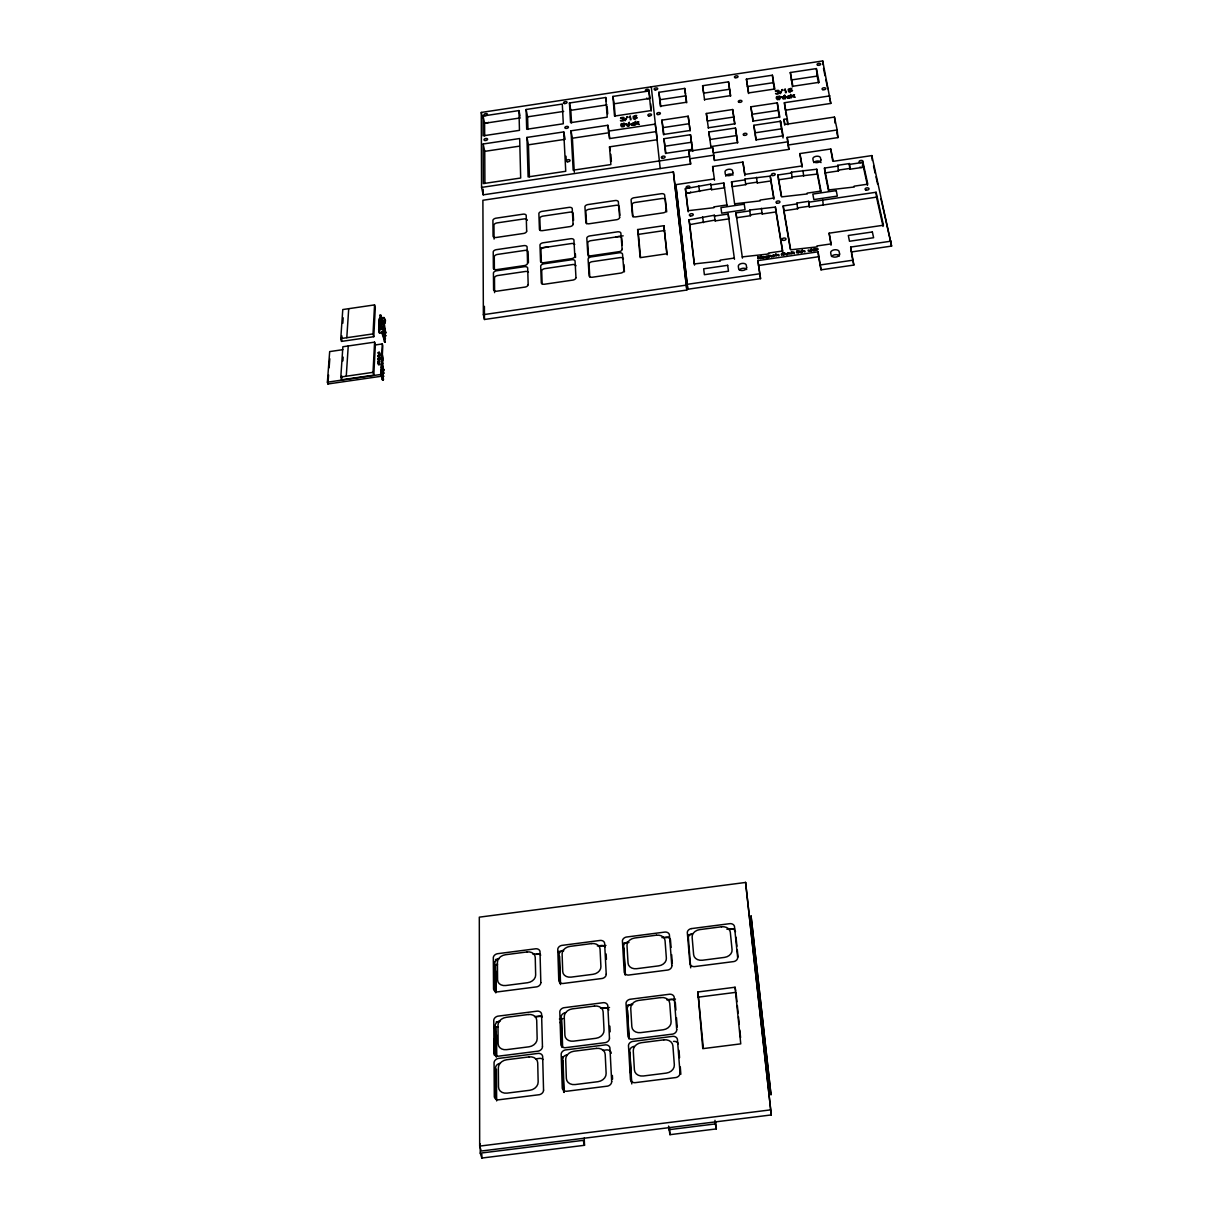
<?xml version="1.0" encoding="UTF-8"?>
<svg xmlns="http://www.w3.org/2000/svg" width="1219" height="1219" viewBox="0 0 1219 1219"><rect width="100%" height="100%" fill="white"/><g stroke="black" fill="none" stroke-linecap="round" stroke-linejoin="round"><path stroke-width="1.5" d="M382.598 360.717L381.913 354.668M379.399 332.939L379.002 321.389L384 320.627L384.671 326.677L384.381 332.254L379.399 332.939L378.713 327.134L383.711 326.463M379.048 326.921L379.536 330.227L378.85 324.269L383.848 323.599L383.574 329.16L378.576 329.846M379.002 321.389C376.854 315.797 388.876 316.407 384.503 323.584M381.776 357.624L382.156 370.256M382.05 360.885L382.736 367.193M382.446 363.963L383.177 357.959L382.339 354.851M382.537 331.538L384.93 342.234L381.456 331.69M383.177 329.694L385.067 339.37L382.522 332.299M562.492 1059.448L562.523 1058.961A4.876 3.962 -18 0 1 566.515 1054.984L567.094 1054.877M382.294 343.941L380.846 374.462L327.393 382.187L327.911 383.985L381.318 376.26L382.781 345.739L382.294 343.941L374.782 345.023M382.37 379.109L383.04 379.978L383.452 378.957L382.37 379.109L383.04 379.978L383.452 378.957M382.507 375.894L383.574 376.488L382.202 370.5M382.659 372.816L383.711 373.395L382.629 373.563L383.756 372.648L382.339 367.422M382.766 370.591L383.894 369.692L382.766 370.591L383.848 370.424L382.019 362.713M384.686 332.467L385.722 333.031L384.64 333.183L385.753 332.315L384.381 327.119M378.53 364.938L377.875 361.708L378.926 361.555L379.612 364.131M378.682 361.723L378.027 358.508L379.079 358.356L379.734 361.571M378.835 358.645L378.18 355.43L379.231 355.278L380.267 359.133M378.987 355.689L378.332 352.474L379.383 352.321L380.069 354.881M380.816 318.129L379.764 318.921L380.77 322.73L381.806 322.593L380.816 318.129L379.764 318.921M380.938 315.691L379.947 315.218L381.958 319.515L380.922 319.668L381.989 318.89L380.968 315.066M379.581 364.786L378.926 361.555M379.079 358.356L377.997 359.163M379.886 358.493L379.231 355.278M380.038 355.537L379.383 352.321M380.48 328.566L379.475 324.742L380.48 328.566L381.517 328.414L380.541 323.964L379.475 324.742M380.633 325.702L381.684 324.924L380.678 321.1L379.612 321.877L380.633 325.702L381.684 324.924M380.77 322.73L381.837 321.953M373.791 375.178L375.345 344.947L374.583 342.143L342.874 346.745L340.817 377.006L341.61 379.825L373.791 375.178L373.014 372.344L374.583 342.143M379.612 321.877L381.517 328.414M373.776 336.703L373.014 333.899L374.553 304.902L342.783 309.55L340.771 338.592L341.549 341.396L373.776 336.703L375.3 307.706L374.553 304.902M384.808 323.34L384.137 317.565M384 320.627L384.351 326.662M346.79 337.709L348.71 308.681M346.257 376.214L348.238 345.967M341.61 379.825L341.869 376.046M342.889 360.9L343.148 357.121M341.549 341.396L341.93 335.941M342.813 323.233L343.179 317.793M327.393 382.187L329.679 351.59L342.829 349.67M327.911 383.985L328.581 374.98M329.115 367.772L329.785 358.767M385.463 338.364L385.067 339.37L384.396 338.516M385.341 341.229L384.93 342.234L384.259 341.396M384.518 329.374L383.36 326.296M383.848 323.325L378.865 324.01M382.263 370.241C381.242 367.97 381.577 359.285 382.416 367.026M381.73 360.839L382.903 363.719M499.241 958.652L498.693 958.759A4.678 3.642 -18.4 0 0 494.762 962.461L494.96 991.855M563.483 950.363L562.934 950.454A4.678 3.672 -16.2 0 0 559.079 954.157L560.009 983.504M627.922 942.028L627.358 942.135A4.678 3.687 -13.9 0 0 623.579 945.822L625.256 975.124M692.605 933.663L692.057 933.769A4.678 3.703 -11.5 0 0 688.339 937.457L690.701 967.871M499.82 1021.065L499.257 1021.172A4.8 3.825 -19.6 0 0 495.249 1025.027L495.432 1055.898M565.646 1012.669L565.067 1012.76A4.8 3.84 -17.2 0 0 561.121 1016.631L562.096 1047.441M631.655 1004.243L631.092 1004.334A4.785 3.87 -14.6 0 0 627.221 1008.204L628.974 1038.969M500.217 1063.349L499.638 1063.44A4.876 3.947 -20.6 0 0 495.569 1067.433L495.767 1099.401M634.185 1046.39L633.606 1046.496A4.876 3.992 -15.1 0 0 629.674 1050.458L631.488 1082.35M788.891 149.388L788.114 145L837.941 137.595L837.163 129.961L787.215 137.412L788.891 149.388L714.471 160.451L713.755 155.194L690 158.729L690.64 164.001L483.212 194.842L481.566 187.406L481.292 112.438L822.718 60.95L830.809 103.432L785.265 110.243L784.381 102.716L830.032 95.874M518.959 110.579L519.462 130.357L483.12 135.812L483.029 116.003L518.959 110.579L520.071 116.079M526.12 109.497L562.294 104.057L563.3 123.774L526.699 129.275L526.12 109.497L527.583 116.841L527.964 129.443M605.721 97.505L607.23 117.176L570.553 122.677L569.456 102.975L605.721 97.505L606.361 101.192M648.889 90.998L650.9 110.594L614.513 116.079L612.913 96.423L648.889 90.998L650.062 98.404L614.178 103.798L615.199 116.338M684.728 88.423L686.449 102.259L660.378 106.19L658.869 92.309L684.728 88.423L685.566 93.985M704.597 100.08L702.601 85.726L728.52 81.825L730.592 95.631L704.46 99.562M746.409 79.128L772.389 75.212L774.827 88.987L748.649 92.918L746.409 79.128L748.496 93.497M790.323 72.515L816.364 68.584L819.168 82.313L792.914 86.259L790.323 72.515L792.487 86.884M484.674 135.934L484.598 123.302L520.437 117.908M527.583 116.841L563.681 111.401M571.528 122.89L570.827 110.32L607.001 104.88M753.875 125.298L780.556 121.275L783.131 135.812L756.222 139.835L753.875 125.298L754.835 132.856L781.455 128.833L780.556 121.275M660.789 106.662L660.043 99.714L685.84 95.844L686.693 102.777M728.52 81.825L729.511 89.261L703.653 93.162L702.601 85.726M747.369 86.579L773.288 82.679L772.389 75.212M791.192 79.982L817.157 76.081L818.558 82.968M483.151 143.994L519.675 138.524L520.681 178.02L483.333 183.581L483.151 143.994L484.751 151.354L484.918 183.459M563.727 131.911L565.738 171.285L528.117 176.907L526.943 137.427L563.727 131.911L565.128 139.316L528.437 144.817L529.412 176.816M656.797 139.789L609.515 146.844L610.871 164.565L573.174 170.172L570.995 130.814L607.854 125.283L608.83 130.86M688.186 116.201L689.954 130.509L663.456 134.471L661.902 120.148L688.186 116.201L689.299 123.683L663.075 127.614L663.852 134.791M708.376 128.132L706.334 113.489L732.68 109.527L734.828 123.805L708.269 127.782M750.889 106.8L777.295 102.838L779.81 117.07L753.19 121.062L750.889 106.8L753.007 121.458M608.311 131.134L655.167 124.109L656.355 131.576L609.607 138.57L607.854 125.283M484.751 151.354L519.355 146.173M574.286 172.153L572.381 138.219L609.165 132.719M732.68 109.527L733.701 117.039L707.416 120.971L706.334 113.489M751.849 114.312L778.194 110.365L777.295 102.838M784.64 125.024L783.969 119.355L787.306 118.852L784.381 102.716M690.487 134.73L692.301 149.358L665.498 153.35L663.913 138.707L690.487 134.73L692.742 151.4M837.163 129.961L834.466 117.07L784.884 124.475L783.969 119.355M665.894 153.548L665.086 146.204L691.6 142.242M481.566 187.406L689.512 156.443L688.857 151.186L712.673 147.651L714.471 160.451M787.992 141.785L713.389 152.893L712.673 147.651M710.906 146.829L708.833 131.987L735.468 128.041L737.663 142.593L710.799 146.6M735.468 128.041L736.489 135.568L709.915 139.515L708.833 131.987M673.391 171.955L482.892 200.266L483.364 314.67L484.461 319.485L686.83 290.031L673.391 171.955L686.83 290.031M714.517 180.199L712.627 166.546L742.935 162.051L744.809 174.424L802.163 165.921L799.877 153.579L830.749 148.992L833.247 161.319L871.844 155.59L891.607 246.086L851.182 251.983L850.679 247.061L891.18 241.149M714.304 178.949L675.783 184.663L687.76 289.253L760.549 278.648L757.898 260.607L818.071 251.815L821.042 269.841L853.833 265.072L850.679 247.061M726.905 204.96L713.816 206.895L713.923 207.702L687.958 210.719L685.368 188.686L710.799 184.099L711.606 189.707L724.513 187.802L723.842 182.987L710.906 184.907L710.799 184.099M744.992 179.041L745.114 179.848L731.507 181.86L732.162 186.659L745.754 184.648L744.992 179.041L770.256 176.115L773.897 198.042L760.092 200.068L760.214 200.876L734.661 203.817M791.421 172.153L816.776 169.228L820.996 191.078L807.146 193.12L807.298 193.928L781.653 196.884L777.92 174.987L791.558 172.961L791.421 172.153L792.137 177.791L778.514 179.802L781.318 196.259M837.773 165.296L837.941 166.089L824.455 168.085L824.973 172.93L838.443 170.934L837.773 165.296L849.338 163.575L849.993 169.228L863.463 167.232L867.456 185.41M849.506 164.382L863.006 162.386L867.806 184.16L854.138 186.172L854.306 186.995L828.768 189.92L824.455 168.085M849.993 169.228L849.811 168.435L838.276 170.142L838.443 170.934M688.263 211.847L686.099 193.486L711.5 188.899L711.606 189.707M745.754 184.648L745.632 183.856L757.121 182.149L757.243 182.957L770.85 180.945L770.256 176.115M792.137 177.791L791.984 176.984L817.309 174.073L820.814 192.297M734.295 258.062L720.231 260.119L720.353 261.018L694.205 263.929L689.025 219.816L714.319 215.23L715.126 220.898L728.84 218.887L728.17 214.041L714.425 216.068L714.319 215.23M749.685 210.018L749.807 210.857L735.956 212.898L736.626 217.744L750.462 215.702L749.685 210.018L775.391 207.093L782.689 250.977L768.473 253.049L768.625 253.963L742.295 256.889M790.339 249.225L783.787 210.796L797.653 208.754L796.936 203.07L808.669 201.333L809.37 207.032L876.522 197.143L883.074 226.475M783.787 210.796L783.192 205.935L797.074 203.893L796.936 203.07M808.822 202.171L876.08 192.252L883.455 225.225L829.118 233.179L831.023 245.232M663.883 225.698L666.778 253.765L640.143 257.681L637.644 229.553L663.883 225.698L667.189 254.878M809.37 207.032L809.218 206.209L797.5 207.931L797.653 208.754M694.525 265.117L689.771 224.631L715.02 220.075L715.126 220.898M750.462 215.702L750.34 214.864L762.027 213.157L762.149 213.98L776 211.938L775.391 207.093M541.007 247.945L548.108 246.893M616.037 236.897L623.168 235.846M640.463 256.889L638.466 234.368L664.66 230.513M760.549 278.648L758.553 265.498L818.619 256.737L821.042 269.841M383.345 326.54L378.728 326.982M380.511 327.941L381.547 327.789M686.983 284.362L759.894 273.742M820.494 264.919L853.33 260.135M483.364 314.67L686.053 285.139M340.771 338.592L373.014 333.899M384.64 333.183L385.722 333.031L384.335 327.835M383.589 332.787L384.503 336.261L385.57 336.109L383.315 326.722M378.301 353.114L379.353 352.961M378.149 356.085L379.2 355.933M377.829 362.363L378.896 362.211M381.318 367.148L383.711 373.395L382.629 373.563M340.817 377.006L373.014 372.344M745.586 882.449L479.311 917.16L479.676 1146.104L481.261 1151.026L771.261 1114.943L745.586 882.449L771.261 1114.943M533.008 954.294L537.32 953.761A4.678 3.657 -17.2 0 1 540.733 955.147M597.356 945.974L601.683 945.456A4.678 3.672 -14.9 0 1 605.157 946.828M661.902 937.64L666.244 937.106A4.678 3.687 -12.5 0 1 669.78 938.478M726.89 929.244L731.05 928.726A4.678 3.703 -10 0 1 735.377 931.392L735.453 931.834M536.573 954.386L540.154 953.928M557.997 951.612L563.65 950.896M600.312 946.157L605.965 945.426M623.793 943.11L628.943 942.455M665.574 937.716L669.018 937.274M688.567 934.744L692.316 934.257M728.916 929.533L734.539 928.802M493.771 965.082L497.489 964.595M735.072 987.238L740.756 1043.86L702.769 1048.66L697.908 991.976L735.072 987.238L735.697 990.636M534.592 1016.631L538.828 1016.113A4.8 3.84 -18.2 0 1 541.983 1017.21M600.525 1008.204L604.776 1007.702A4.785 3.855 -15.7 0 1 608.86 1010.033M666.656 999.763L670.922 999.26A4.785 3.87 -13 0 1 674.854 1001.134M496.209 1021.964L499.683 1021.522M536.787 1016.783L542.013 1016.113M602.476 1008.403L609.515 1007.504M627.419 1005.218L632.707 1004.532M668.454 999.976L675.494 999.077M697.832 997.203L736.017 992.327L736.962 1001.759M497.977 1026.87L494.228 1027.358L496.56 1035.16L496.727 1055.715M559.414 1019.038L563.087 1018.566M535.552 1058.869L539.849 1058.351A4.876 3.962 -19.1 0 1 543.064 1059.494M602.552 1050.397L606.864 1049.879A4.876 3.977 -16.3 0 1 611.176 1052.805L611.237 1053.292M479.676 1146.104L770.362 1109.899M480.256 1153.159L583.17 1140.359L584.51 1145.296L481.84 1158.05L480.256 1153.159L480.24 1143.712M668.82 1129.708L715.294 1123.933L716.33 1128.916L669.962 1134.676L668.576 1126.097M673.513 1041.407L674.092 1041.361A4.876 4.007 -13.4 0 1 678.343 1043.784M384.503 336.261L385.57 336.109L383.284 327.439M384.96 320.658L383.787 317.412M494.244 966.637L496.057 972.914L496.209 991.245M383.208 329.42L384.076 332.497M378.332 352.474L379.018 355.034M378.18 355.43L378.865 357.99M381.699 369.494L383.574 376.488L382.476 376.641L381.075 371.399M378.027 358.508L378.713 361.068M381.105 370.226L383.421 379.703L382.324 379.856L380.953 373.867M377.875 361.708L378.56 364.283M560.283 1022.177L561.121 1025.331M379.947 315.218L381.806 322.593M383.269 327.987L384.381 332.254M379.795 318.281L381.654 325.549M379.018 320.947L379.825 324.391M379.002 330.029L379.825 333.122M873.535 165.906L875.166 173.205M875.989 176.846L877.634 184.13M880.926 198.712L891.607 246.086M483.029 116.003L484.598 123.302M481.292 112.438L482.084 116.095M823.495 68.432L825.034 75.807M825.812 79.479L827.731 88.697M829.651 97.901L830.809 103.432M836.783 132.048L837.941 137.595M832.684 160.862L830.749 148.992M851.502 253.628L853.833 265.072M526.943 137.427L528.437 144.817M697.908 991.976L703.317 1048.035M824.973 172.93L828.57 191.139M623.412 259.083L623.366 258.839A3.428 1.981 -10.3 0 0 620.319 257.559L591.809 261.735A3.428 1.981 -10.7 0 0 589.006 263.883L589.767 276.881M829.118 233.179L831.19 243.891L816.928 245.964L817.096 246.878L790.674 249.804L783.192 205.935M570.995 130.814L572.381 138.219M569.456 102.975L570.827 110.32M802.072 167.216L799.877 153.579M785.585 112.041L786.24 115.637M786.895 119.233L787.87 124.612M773.288 82.679L774.507 89.581M778.194 110.365L779.459 117.496M781.455 128.833L783.07 137.945M609.515 146.844L610.17 150.592M612.913 96.423L614.178 103.798M637.644 229.553L638.466 234.368M770.85 180.945L773.882 199.23M776 211.938L782.689 252.211M755.14 134.669L756.009 140.124M660.21 168.527L651.281 86.808M658.869 92.309L660.043 99.714M661.902 120.148L663.075 127.614M663.913 138.707L665.086 146.204M676.042 186.248L687.76 289.253M685.368 188.686L686.099 193.486M689.025 219.816L689.771 224.631M744.916 175.688L742.935 162.051M729.511 89.261L730.562 96.179M733.701 117.039L734.767 124.186M736.489 135.568L737.586 142.867M688.857 151.186L690.64 164.001M698.746 185.882L699.569 191.49M702.632 216.952L703.47 222.62M527.217 220.304L527.187 220.075A3.322 1.859 -11.6 0 0 524.322 218.871L496.743 222.955A3.322 1.859 -12 0 0 493.954 224.997L494.061 239.076M731.507 181.86L734.798 204.99M735.956 212.898L742.432 258.108M712.627 166.546L713.313 171.33M723.842 182.987L727.073 206.133M728.17 214.041L734.478 259.281M757.898 260.607L758.553 265.498M761.387 208.297L762.149 213.98M756.496 177.334L757.243 182.957M689.512 125.466L690.183 130.844M777.92 174.987L778.514 179.802M780.267 120.849L780.724 124.628M787.215 137.412L787.931 143.492M787.306 118.852L787.977 124.521M802.955 170.447L803.656 176.085M808.669 201.333L809.218 206.209M818.071 251.815L818.619 256.737M816.776 169.228L817.309 174.073M822.718 200.114L823.252 204.99M816.364 68.584L817.157 76.081M666.702 211.862L665.391 199.642A3.337 1.874 -9.6 0 0 662.374 198.453L634.611 202.552A3.337 1.874 -10 0 0 631.914 204.594L632.951 216.845M822.718 60.95L823.115 64.698M656.34 131.362L657.3 140.642M650.626 103.752L651.357 110.899M736.017 937.228L736.931 946.218M737.297 949.814L738.044 957.006M834.466 117.07L835.076 123.149M737.343 1005.538L738.104 1013.08M738.485 1016.859L739.232 1024.402M739.811 1030.055L740.573 1037.613M849.338 163.575L849.811 168.435M863.006 162.386L863.463 167.232M876.08 192.252L876.522 197.143M871.844 155.59L872.301 160.451M715.69 1121.693L716.33 1128.916M714.974 1120.322L715.294 1123.933M619.922 215.291L619.191 206.468A3.337 1.874 -10.3 0 0 616.235 205.28L588.533 209.378A3.337 1.874 -10.7 0 0 585.806 211.405L586.537 223.686M622.315 245.187L621.69 237.842A3.398 1.935 -10.3 0 0 618.688 236.593L590.499 240.737A3.383 1.935 -10.7 0 0 587.726 242.84L588.579 257.331M623.854 264.538L624.433 271.822M607.153 106.678L607.702 113.839M609.271 134.181L609.607 138.57M610.826 154.325L611.374 161.411M671.09 947.422L670.465 939.773A4.678 3.687 -12.5 0 0 670.313 939.316M671.639 954.614L672.339 963.619M675.326 1002.536L675.905 1010.094M676.484 1017.667L677.215 1027.114M678.998 1050.306L679.562 1057.681M680.278 1066.899L680.842 1074.289M669.46 1127.453L669.962 1134.676M623.854 948.062L625.393 974.362M627.48 1010.231L629.126 1038.451M629.933 1052.332L631.777 1083.95M629.812 1067.097L630.132 1072.659M573.555 220.395L573.143 213.279A3.322 1.874 -10.9 0 0 570.233 212.091L542.592 216.174A3.322 1.874 -11.3 0 0 539.834 218.216L540.246 230.528M575.368 253.872L575.551 257.438M565.997 156.215L566.195 159.979M606.148 953.974L606.422 959.383M609.85 1026.139L610.14 1031.823M612.365 1075.448L612.563 1079.15M584.221 1138.043L584.51 1145.296M541.373 262.466L540.946 249.712A3.383 1.935 -11.4 0 1 543.765 247.609L571.879 243.48A3.383 1.935 -11 0 1 574.743 244.486M542.135 283.859L541.693 270.816A3.428 1.981 -11.5 0 1 544.543 268.668L572.976 264.508A3.428 1.981 -11 0 1 575.977 265.788M559.628 956.351L560.557 984.571M561.685 1018.612L562.614 1046.892M563.071 1060.789L564.107 1092.453M562.523 1056.736L563.681 1092.178M528.421 262.573L528.086 251.602A3.383 1.935 -11.7 0 0 525.16 250.352L497.123 254.481A3.383 1.92 -12.1 0 0 494.274 256.584L494.381 269.353M494.609 292.636L494.487 277.734A3.413 1.966 -12.2 0 1 497.367 275.585L525.739 271.426A3.428 1.981 -11.8 0 1 528.437 272.248M495.584 964.625L495.798 992.891M496.072 1026.977L496.316 1057.178M496.407 1069.215L496.651 1100.925M494.304 1038.573L494.411 1055.395M484.4 306.335L484.461 319.485M483.181 189.204L483.212 194.842M481.825 1154.271L481.84 1158.05M488.469 122.372A1.813 0.96 -11.8 0 1 485.665 122.601M649.712 98.114A1.813 0.96 -9.6 0 1 648.005 98.617A1.813 0.96 -9.6 0 1 646.664 98.13M831.541 256.493A4.266 2.499 -6.9 0 1 835.518 254.664A4.266 2.499 -6.9 0 1 839.388 255.944M739.369 269.993A4.023 2.362 -8.4 0 1 743.163 268.271A4.023 2.362 -8.4 0 1 746.729 269.506M862.26 165.296A1.95 1.082 -6.6 0 1 863.022 166.912A1.95 1.082 -6.6 0 1 859.944 167.14M690.64 191.932A1.935 1.082 -9.2 0 1 688.887 192.998A1.935 1.082 -9.2 0 1 686.952 192.48M725.732 176.191A3.809 2.133 -8.6 0 1 729.16 174.088A3.809 2.133 -8.6 0 1 733.03 175.109M813.728 162.63A3.84 2.133 -7.3 0 1 817.797 161.015A3.84 2.133 -7.3 0 1 820.996 162.63M496.956 964.458A2.682 2.088 -18.5 0 1 496.331 964.336M495.341 961.547A2.682 2.088 -18.5 0 1 495.752 961.044M497.52 959.018A2.697 2.088 -18.4 0 1 495.508 959.49M680.019 1072.933L680.019 1073.436A4.937 4.099 -13.7 0 1 676.073 1077.52L634.87 1082.701A4.937 4.099 -15.6 0 1 630.452 1079.668L628.471 1045.43A4.876 3.992 -15.1 0 1 632.417 1041.468L672.995 1036.318A4.876 4.007 -13.4 0 1 677.414 1039.243L680.019 1072.933M802.986 251.038C806.003 253.735 805.698 249.468 802.986 251.038M676.713 1029.628L676.713 1030.116A4.861 3.977 -13.3 0 1 672.827 1034.078L632.28 1039.213A4.861 3.962 -15 0 1 627.937 1036.302L626.017 1003.161A4.8 3.87 -14.6 0 1 629.903 999.29L669.825 994.201A4.8 3.886 -13 0 1 674.168 997.005L676.713 1029.628M782.476 253.43L782.019 255.426C779.581 254.055 783.802 252.135 782.476 253.43M671.821 965.753L671.821 966.225A4.739 3.779 -12.7 0 1 668.012 970.004L628.471 975.078A4.739 3.779 -14.2 0 1 624.235 972.335L622.406 940.763A4.678 3.687 -13.9 0 1 626.2 937.076L665.178 932.032A4.693 3.687 -12.5 0 1 669.399 934.699L671.821 965.753M778.301 91.105C776.686 92.126 780.495 93.863 775.558 93.467A1.95 1.036 -7.9 0 0 776.229 93.878C780.145 94.488 779.337 91.974 779.032 90.77A1.676 0.899 -7.9 0 0 778.057 90.358L776.351 90.541A1.828 0.975 -7.9 0 0 775.421 91.166L778.301 91.105M810.285 250.764C807.633 252.836 807.039 248.188 810.285 250.764M788.297 253.186C791.116 255.914 791.238 251.693 788.343 253.08M631.274 124.125L631.914 125.146L634.429 124.704A1.874 1.006 -9.9 0 1 633.438 125.344L630.452 124.506L633.499 122.799A1.646 0.884 -9.9 0 1 634.2 123.043L631.274 124.125M666.29 210.476L666.29 210.719A3.367 1.905 -9.6 0 1 663.593 212.776L635.48 216.921A3.367 1.905 -10 0 1 632.478 215.702L631.092 199.809A3.337 1.874 -10 0 1 633.804 197.783L661.597 193.669A3.337 1.874 -9.6 0 1 664.614 194.857L666.29 210.476M776.975 254.832C780.053 257.544 779.581 253.247 776.975 254.832M767.559 257.514C763.018 258.382 770.027 259.236 768.046 255.761L765.425 256.615L767.559 257.514M814.292 249.865L813.012 250.002L814.292 249.865M792.457 90.496L789.683 92.034A2.103 1.128 -7.7 0 1 788.586 91.654L788.19 89.383L790.75 88.377A1.676 0.899 -7.7 0 1 791.786 88.682L789.394 89.002L788.8 90.358A1.874 1.006 -7.7 0 1 789.851 89.749L792.457 90.496M609.47 1038.161L609.47 1038.649A4.861 3.962 -16.1 0 1 605.508 1042.611L565.098 1047.73A4.861 3.947 -17.7 0 1 560.862 1044.805L559.795 1011.618A4.8 3.84 -17.2 0 1 563.742 1007.747L603.542 1002.658A4.8 3.855 -15.7 0 1 607.778 1005.492L609.47 1038.161M611.679 1081.527L611.664 1082.03A4.937 4.084 -16.9 0 1 607.641 1086.114L566.576 1091.279A4.952 4.068 -18.6 0 1 562.264 1088.247L561.167 1053.963A4.891 3.977 -17.9 0 1 565.174 1049.986L605.614 1044.851A4.876 3.992 -16.3 0 1 609.927 1047.791L611.679 1081.527M606.224 974.179L606.209 974.651A4.739 3.764 -15.2 0 1 602.338 978.446L562.919 983.504A4.739 3.748 -16.7 0 1 558.79 980.746L557.769 949.129A4.693 3.672 -16.2 0 1 561.639 945.426L600.464 940.398A4.678 3.672 -14.9 0 1 604.609 943.064L606.224 974.179M623.854 270.618L623.854 270.862A3.459 2.011 -10.3 0 1 621.035 273.041L592.175 277.262A3.459 2.011 -10.8 0 1 589.112 275.951L588.091 259.068A3.428 1.981 -10.7 0 1 590.91 256.935L619.45 252.744A3.428 1.981 -10.3 0 1 622.513 254.009L623.854 270.618M622.162 249.255L622.147 249.499A3.428 1.966 -10.3 0 1 619.374 251.632L590.834 255.822A3.428 1.966 -10.7 0 1 587.817 254.542L586.811 238.04A3.398 1.935 -10.7 0 1 589.6 235.953L617.82 231.793A3.398 1.935 -10.3 0 1 620.852 233.027L622.162 249.255M636.455 117.71C634.078 120.986 633.27 115.287 636.455 117.71M619.633 217.378L619.618 217.607A3.367 1.905 -10.3 0 1 616.89 219.664L588.838 223.808A3.367 1.905 -10.7 0 1 585.882 222.589L584.922 206.651A3.337 1.874 -10.7 0 1 587.649 204.609L615.397 200.51A3.337 1.874 -10.3 0 1 618.353 201.699L619.633 217.378M624.387 125.008L623.686 126.822L623.381 123.256L624.189 123.134C623.595 125.527 628.928 121.991 627.556 126.243L626.307 124.292L624.387 125.008M633.712 116.933L633.697 117.42A1.874 1.006 -9.8 0 1 634.794 116.811L637.232 117.893L634.413 119.112A2.088 1.128 -9.8 0 1 633.362 118.731L633.194 116.43L635.785 115.424A1.676 0.899 -9.8 0 1 636.775 115.729L633.712 116.933M766.172 256.63L767.421 256.904L766.218 256.539M543.552 1090.106L543.522 1090.609A4.952 4.053 -19.8 0 1 539.438 1094.692L498.495 1099.828A4.952 4.038 -21.3 0 1 494.304 1096.795L494.061 1062.45A4.891 3.947 -20.5 0 1 498.144 1058.473L538.448 1053.368A4.891 3.962 -19 0 1 542.653 1056.294L543.552 1090.106M542.455 1046.664L542.425 1047.151A4.861 3.931 -18.8 0 1 538.387 1051.113L498.129 1056.218A4.876 3.916 -20.3 0 1 494 1053.292L493.756 1020.044A4.815 3.825 -19.6 0 1 497.779 1016.174L537.442 1011.115A4.8 3.84 -18.2 0 1 541.586 1013.934L542.455 1046.664M816.334 249.24L817.461 249.255L816.334 249.24M540.825 982.59L540.809 983.047A4.739 3.748 -17.6 0 1 536.863 986.841L497.581 991.885A4.754 3.733 -18.9 0 1 493.543 989.127L493.314 957.448A4.693 3.642 -18.4 0 1 497.245 953.746L535.964 948.748A4.693 3.657 -17.1 0 1 540.002 951.414L540.825 982.59M575.962 277.627L575.947 277.871A3.459 2.011 -11.1 0 1 573.098 280.05L544.299 284.256A3.459 2.011 -11.5 0 1 541.297 282.945L540.703 266.016A3.428 1.981 -11.5 0 1 543.552 263.868L572.046 259.693A3.428 1.981 -11 0 1 575.048 260.973L575.962 277.627M574.819 256.203L574.804 256.447A3.428 1.966 -11 0 1 571.985 258.58L543.522 262.755A3.413 1.966 -11.5 0 1 540.55 261.475L539.971 244.943A3.383 1.935 -11.4 0 1 542.79 242.84L570.949 238.695A3.398 1.935 -11 0 1 573.92 239.945L574.819 256.203M573.098 224.235L573.082 224.479A3.367 1.905 -11 0 1 570.309 226.536L542.348 230.665A3.367 1.905 -11.4 0 1 539.423 229.446L538.874 213.462A3.337 1.859 -11.3 0 1 541.632 211.436L569.319 207.337A3.337 1.874 -10.9 0 1 572.229 208.525L573.098 224.235M762.378 257.697C767.056 259.251 763.46 254.512 762.378 257.697M623.762 119.706L620.441 120.513A1.95 1.036 -10 0 0 621.065 120.94C624.905 121.565 624.235 119.02 624.067 117.801A1.676 0.899 -10 0 0 623.168 117.374L621.461 117.573A1.813 0.975 -10 0 0 620.501 118.182C623.93 117.481 621.446 118.715 623.762 119.706M772.846 255.594L773.974 255.609L772.846 255.594M528.177 284.606L528.147 284.865A3.459 2.011 -11.8 0 1 525.267 287.044L496.544 291.234A3.459 2.011 -12.3 0 1 493.588 289.909L493.421 272.949A3.428 1.966 -12.2 0 1 496.316 270.801L524.719 266.641A3.428 1.966 -11.8 0 1 527.675 267.921L528.177 284.606M527.568 263.136L527.553 263.38A3.413 1.966 -11.8 0 1 524.688 265.529L496.301 269.689A3.413 1.966 -12.2 0 1 493.375 268.409L493.223 251.815A3.383 1.92 -12.1 0 1 496.072 249.712L524.17 245.583A3.383 1.935 -11.7 0 1 527.08 246.832L527.568 263.136M526.669 231.092L526.654 231.336A3.352 1.889 -11.7 0 1 523.85 233.408L495.935 237.522A3.352 1.889 -12.1 0 1 493.07 236.288L492.918 220.273A3.337 1.859 -12 0 1 495.722 218.231L523.332 214.133A3.337 1.859 -11.6 0 1 526.197 215.336L526.669 231.092M786.986 254.009L784.99 253.293L786.225 254.847L787.87 254.573L787.596 252.912L786.986 254.009M769.692 256.066L769.052 257.316L768.793 255.655L770.423 255.38L771.657 256.935L769.753 255.96M786.971 96.773L787.672 97.992L790.186 97.55A1.874 1.006 -7.8 0 1 789.242 98.19L786.118 97.368L789.074 95.661A1.646 0.884 -7.8 0 1 789.805 95.905L786.971 96.773M812.265 249.758L812.921 250.809L815.191 250.581L814.78 248.295L812.265 249.758M799.085 251.754L798.46 253.019L798.064 250.733L800.624 251.175L801.066 252.638L799.085 251.754M792.35 252.729L791.725 254.009L791.329 251.708L793.889 252.15L794.331 253.628L792.35 252.729M815.602 249.301C816.821 252.699 820.402 246.558 815.602 249.301M772.115 255.655C772.968 259.007 777.067 252.988 772.115 255.655M791.649 90.831C788.586 93.772 789.043 87.966 791.649 90.831M763.14 257.575L764.084 257.224L763.246 257.499M760.839 256.676L760.336 258.596L758.508 257.011L758.05 258.931L757.7 256.63L759.833 257.91L760.306 256.249L761.494 256.066L761.845 258.367L760.839 256.676M780.053 97.657L779.444 99.653L778.819 96.164L779.627 96.042C779.291 98.389 784.335 94.899 783.329 99.074L781.882 97.154L780.053 97.657M782.232 89.551L780.343 93.528L782.232 89.551M385.6 335.393L385.204 336.398L384.534 335.545L385.6 335.393M627.328 116.582L625.118 120.605L627.328 116.582M785.143 89.17C781.516 91.791 786.392 88.438 785.493 92.705L786.301 92.583L785.143 89.17M630.208 116.201C626.459 118.837 631.442 115.47 630.238 119.782L631.046 119.66L630.208 116.201M793.462 94.945L791.74 96.271L790.552 94.396L791.207 97.901L792.35 96.392L795.169 97.307L792.853 96.011L794.498 94.792L793.462 94.945M637.857 122.083L636.059 123.409L635.861 121.397L635.069 121.504L635.389 125.054L636.638 123.546L639.335 124.475L637.171 123.149L638.893 121.93L637.857 122.083M797.028 250.931C794.788 253.704 799.603 253.552 797.028 250.931M775.924 254.009C773.654 256.798 778.453 256.645 775.924 254.009M777.234 96.469L776.473 96.85C774.903 98.83 780.297 101.969 777.448 97.703L778.255 97.581L777.234 96.469M621.797 123.576L621.035 123.957C619.465 125.984 624.143 129.138 621.903 124.81L622.711 124.704L621.797 123.576M691.584 928.588L691.036 928.68A4.693 3.703 -11.5 0 0 687.303 932.383L689.939 963.894A4.739 3.794 -11.6 0 0 694.266 966.637L733.945 961.547A4.754 3.794 -10.1 0 0 737.678 957.753L734.447 926.288A4.693 3.703 -10 0 0 730.12 923.621L691.584 928.588M784.731 95.265L784.015 95.89L784.731 95.265M784.914 96.225L784.107 96.347L784.564 98.891L785.371 98.769L784.914 96.225M629.278 122.372L628.516 122.997L629.278 122.372M629.354 123.363L628.791 126.045L629.354 123.363M744.245 204.183L720.947 207.626L721.694 213.157L745.068 209.698L744.245 204.183M836.234 190.621L812.829 194.065L813.865 199.566L837.346 196.107L836.234 190.621M872.362 231.96L848.317 235.48L849.491 241.255L873.612 237.72L872.362 231.96M784.137 252.76L783.756 255.167L784.137 252.76M802.178 250.124L801.828 252.531L802.178 250.124M811.382 248.783L811.031 251.19L811.382 248.783M727.682 265.3L703.668 268.805L704.384 274.702L728.474 271.182L727.682 265.3M527.004 951.948L505.458 954.736A8.259 6.43 -18.2 0 0 497.428 962.309L497.581 979.908A8.32 6.522 -18.5 0 0 505.824 985.516L527.629 982.712A8.32 6.537 -17.8 0 0 535.659 975.002L535.248 957.433A8.259 6.445 -17.5 0 0 527.004 951.948M591.626 943.582L570.004 946.386A8.243 6.476 -16 0 0 562.111 953.959L562.721 971.528A8.304 6.567 -16.2 0 0 571.147 977.12L593.028 974.301A8.304 6.567 -15.5 0 0 600.906 966.606L600.053 949.052A8.243 6.491 -15.2 0 0 591.626 943.582M656.432 935.202L634.733 938.005A8.243 6.506 -13.7 0 0 626.993 945.578L628.044 963.117A8.304 6.598 -13.8 0 0 636.668 968.694L658.626 965.875A8.304 6.598 -13 0 0 666.366 958.18L665.056 940.657A8.243 6.522 -12.8 0 0 656.432 935.202M721.496 926.79L699.721 929.609A8.259 6.537 -11.2 0 0 692.133 937.167L693.626 954.675A8.32 6.628 -11.3 0 0 702.449 960.237L724.467 957.403A8.32 6.628 -10.4 0 0 732.07 949.723L730.318 932.23A8.259 6.537 -10.4 0 0 721.496 926.79M528.269 1014.513L506.19 1017.332A8.472 6.75 -19.4 0 0 497.977 1025.24L498.129 1043.723A8.533 6.842 -19.8 0 0 506.571 1049.65L528.924 1046.816A8.533 6.857 -19 0 0 537.152 1038.756L536.71 1020.303A8.472 6.765 -18.6 0 0 528.269 1014.513M594.476 1006.056L572.321 1008.875A8.457 6.796 -16.9 0 0 564.26 1016.798L564.885 1035.236A8.518 6.887 -17.3 0 0 573.524 1041.148L595.954 1038.298A8.518 6.903 -16.4 0 0 604.03 1030.253L603.131 1011.831A8.457 6.811 -16.1 0 0 594.476 1006.056M660.881 997.569L638.649 1000.403A8.457 6.826 -14.3 0 0 630.741 1008.311L631.838 1026.733A8.518 6.918 -14.5 0 0 640.676 1032.63L663.182 1029.781A8.518 6.933 -13.6 0 0 671.105 1021.735L669.734 1003.344A8.457 6.842 -13.4 0 0 660.881 997.569M529.122 1056.903L506.693 1059.738A8.609 6.964 -20.3 0 0 498.342 1067.89L498.51 1086.967A8.685 7.055 -20.8 0 0 507.089 1093.123L529.808 1090.274A8.67 7.07 -19.9 0 0 538.158 1081.969L537.716 1062.907A8.609 6.979 -19.5 0 0 529.122 1056.903M596.411 1048.386L573.89 1051.235A8.594 7.009 -17.7 0 0 565.707 1059.372L566.347 1078.419A8.67 7.116 -18.1 0 0 575.139 1084.56L597.935 1081.695A8.655 7.131 -17.1 0 0 606.133 1073.406L605.203 1054.374A8.594 7.024 -16.8 0 0 596.411 1048.386M663.898 1039.837L641.316 1042.702A8.594 7.055 -14.8 0 0 633.27 1050.824L634.398 1069.855A8.655 7.146 -15.1 0 0 643.403 1075.981L666.275 1073.101A8.655 7.162 -14 0 0 674.336 1064.827L672.903 1045.811A8.594 7.07 -13.8 0 0 663.898 1039.837M839.601 253.979L839.144 251.632A4.282 2.499 -6.9 0 0 834.436 249.804A4.282 2.499 -6.9 0 0 830.688 252.866L831.129 255.213A4.282 2.499 -6.9 0 0 835.853 257.057A4.282 2.499 -6.9 0 0 839.601 253.979M820.89 159.902L820.478 157.8A3.84 2.133 -7.3 0 0 816.273 156.276A3.84 2.133 -7.3 0 0 812.89 158.927L813.286 161.03A3.84 2.133 -7.3 0 0 817.492 162.569A3.84 2.133 -7.3 0 0 820.89 159.902M770.987 1094.692L751.056 915.957L770.987 1094.692M732.878 172.961L732.573 170.843A3.825 2.118 -8.6 0 0 728.49 169.304A3.825 2.118 -8.6 0 0 725.015 171.955L725.305 174.088A3.825 2.133 -8.6 0 0 729.404 175.627A3.825 2.133 -8.6 0 0 732.878 172.961M746.622 267.54L746.287 265.178A4.023 2.362 -8.4 0 0 741.96 263.441A4.023 2.362 -8.4 0 0 738.318 266.351L738.653 268.698A4.023 2.362 -8.4 0 0 742.965 270.466A4.023 2.362 -8.4 0 0 746.622 267.54M567.323 161.761A1.874 1.021 -10.8 0 0 570.065 160.451A1.874 1.021 -10.8 0 0 567.231 159.979A1.874 1.021 -10.8 0 0 567.323 161.761M648.874 115.927A1.844 0.99 -9.6 0 0 651.525 114.662A1.844 0.99 -9.6 0 0 648.691 114.22A1.844 0.99 -9.6 0 0 648.874 115.927M646.375 91.196A1.813 0.96 -9.6 0 0 648.98 89.962A1.813 0.96 -9.6 0 0 646.192 89.536A1.813 0.96 -9.6 0 0 646.375 91.196M564.412 103.539A1.813 0.96 -10.7 0 0 567.064 102.305A1.813 0.96 -10.7 0 0 564.336 101.878A1.813 0.96 -10.7 0 0 564.412 103.539M565.768 128.391A1.844 0.99 -10.8 0 0 568.45 127.126A1.844 0.99 -10.8 0 0 565.677 126.685A1.844 0.99 -10.8 0 0 565.768 128.391M484.751 115.546A1.813 0.96 -11.8 0 0 487.432 114.312A1.813 0.96 -11.8 0 0 484.735 113.87A1.813 0.96 -11.8 0 0 484.751 115.546M484.888 140.49A1.844 0.975 -11.9 0 0 487.6 139.225A1.844 0.975 -11.9 0 0 484.872 138.768A1.844 0.975 -11.9 0 0 484.888 140.49M743.849 135.248A1.889 1.036 -8.3 0 0 746.912 134.319A1.889 1.036 -8.3 0 0 744.428 133.42A1.889 1.036 -8.3 0 0 743.849 135.248M822.764 89.673A1.859 0.99 -7.3 0 0 825.751 88.758A1.859 0.99 -7.3 0 0 823.252 87.905A1.859 0.99 -7.3 0 0 822.764 89.673M817.736 65.216A1.844 0.96 -7.4 0 0 820.677 64.333A1.844 0.96 -7.4 0 0 818.208 63.51A1.844 0.96 -7.4 0 0 817.736 65.216M735.072 77.666A1.828 0.96 -8.5 0 0 738.028 76.782A1.828 0.96 -8.5 0 0 735.636 75.959A1.828 0.96 -8.5 0 0 735.072 77.666M738.927 102.244A1.859 0.99 -8.4 0 0 741.929 101.345A1.859 0.99 -8.4 0 0 739.491 100.491A1.859 0.99 -8.4 0 0 738.927 102.244M655.121 89.871A1.828 0.96 -9.5 0 0 657.727 88.637A1.828 0.96 -9.5 0 0 654.938 88.21A1.828 0.96 -9.5 0 0 655.121 89.871M662.389 158.211A1.889 1.036 -9.5 0 0 665.102 156.885A1.889 1.036 -9.5 0 0 662.191 156.413A1.889 1.036 -9.5 0 0 662.389 158.211M657.742 114.556A1.844 0.99 -9.5 0 0 660.393 113.291A1.844 0.99 -9.5 0 0 657.559 112.849A1.844 0.99 -9.5 0 0 657.742 114.556M690.472 215.931A1.966 1.112 -9.1 0 0 693.276 214.544A1.966 1.112 -9.1 0 0 690.244 214.011A1.966 1.112 -9.1 0 0 690.472 215.931M772.069 175.46A1.935 1.082 -7.9 0 0 775.208 174.515A1.935 1.082 -7.9 0 0 772.633 173.555A1.935 1.082 -7.9 0 0 772.069 175.46M776.747 203.085A1.966 1.112 -7.8 0 0 779.916 202.11A1.966 1.112 -7.8 0 0 777.311 201.105A1.966 1.112 -7.8 0 0 776.747 203.085M865.84 189.951A1.981 1.112 -6.5 0 0 869.01 188.975A1.981 1.112 -6.5 0 0 866.313 187.985A1.981 1.112 -6.5 0 0 865.84 189.951M782.75 240.234A2.011 1.158 -7.7 0 0 785.996 239.229A2.011 1.158 -7.7 0 0 783.314 238.177A2.011 1.158 -7.7 0 0 782.75 240.234M859.837 162.462A1.95 1.082 -6.7 0 0 862.961 161.502A1.95 1.082 -6.7 0 0 860.309 160.558A1.95 1.082 -6.7 0 0 859.837 162.462M687.181 188.214A1.935 1.082 -9.2 0 0 689.939 186.857A1.935 1.082 -9.2 0 0 686.967 186.355A1.935 1.082 -9.2 0 0 687.181 188.214"/></g></svg>
